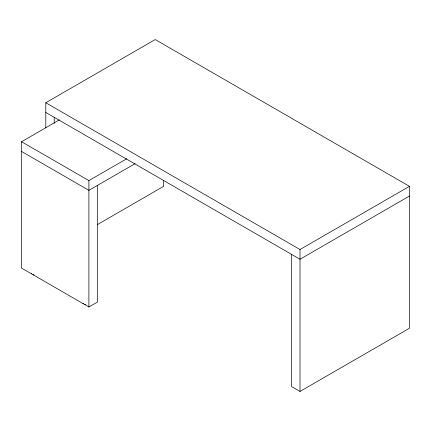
<?xml version="1.0" encoding="UTF-8"?>
<svg xmlns="http://www.w3.org/2000/svg" width="431" height="431" viewBox="0 0 431 431"><rect width="100%" height="100%" fill="white"/><g stroke="black" fill="none" stroke-linecap="round" stroke-linejoin="round"><path stroke-width="0.65" d="M45.788 127.899L45.788 102.745L155.225 39.56L409.45 186.337L409.45 328.255L300.014 391.44L291.598 386.58L291.598 254.382M97.314 185.47L97.314 302.115L88.894 306.974L21.55 268.093L21.55 141.729L59.43 119.856M21.55 141.729L88.894 180.605L126.779 158.737M135.092 163.656L88.894 190.33L21.55 151.448M97.282 224.653L163.64 186.337L163.64 180.309M45.788 102.745L300.014 249.522L409.45 186.337M409.45 196.057L300.014 259.241L45.788 112.464M300.014 249.522L300.014 391.44M88.894 180.605L88.894 306.974M54.204 117.324L54.204 123.363M34.076 274.789A2.381 1.374 -60 0 1 33.058 274.477M83.506 303.602A2.381 1.374 -60 0 1 82.892 303.246M85.597 304.534A2.381 1.374 -60 0 1 84.842 304.469M31.641 273.75A2.381 1.374 -60 0 1 31.371 273.502"/></g></svg>
